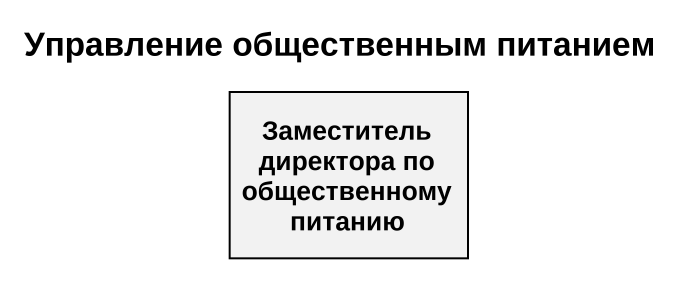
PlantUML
@startuml
title Управление общественным питанием
hide circle
hide empty members
class "Заместитель директора по общественному питанию" as Заместитель_директора_по
@enduml
